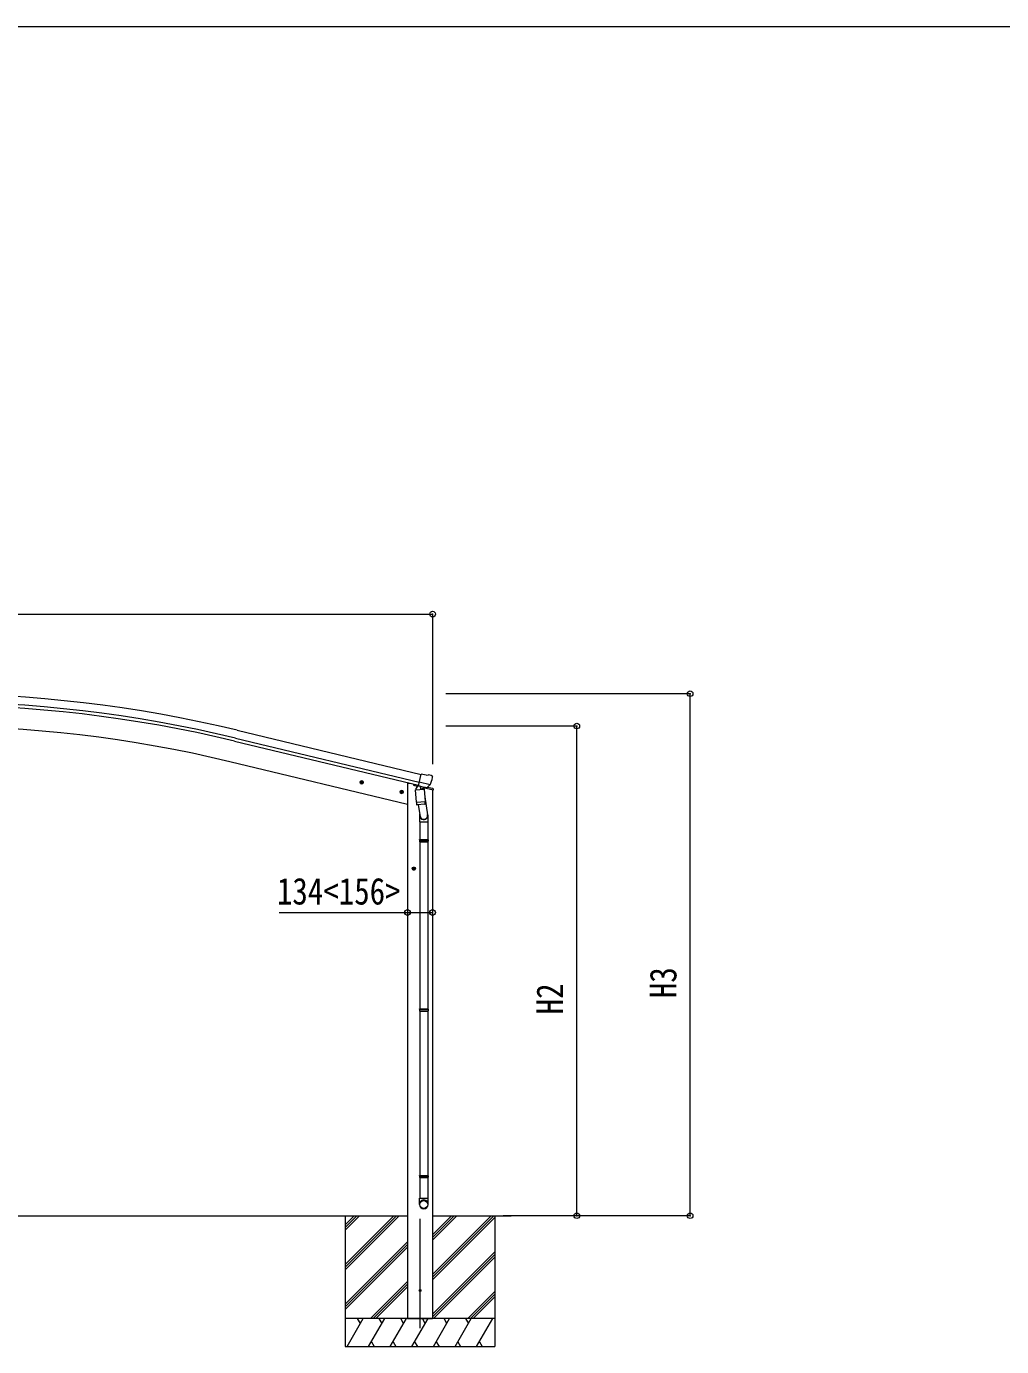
# Model space of a CAD drawing. Units: millimetres at full size, sheet at 1:30; details may follow other scales. Extents: x -8385 to 8479, y -5853 to 5787.
# Drawn here: x -3171 to 2043, y -1273 to 5787 of the extents above; entities that cross this region are included whole.
import ezdxf
from ezdxf.enums import TextEntityAlignment as Align

# ---------------------------------------------------------------- set-up
doc = ezdxf.new("R2010")
doc.units = ezdxf.units.MM
doc.header["$LTSCALE"] = 30
doc.header["$PDMODE"] = 32
doc.header["$PDSIZE"] = 30
for name, color, linetype, lineweight in [('0-0_0', 7, 'Continuous', 9), ('0-1_本体', 4, 'Continuous', 9), ('0-2_部品', 7, 'Continuous', 9), ('0-8_PARTS2', 2, 'Continuous', 9), ('0-A_寸法', 6, 'Continuous', 9), ('F-0_240', 7, 'Continuous', 9)]:
    doc.layers.add(name, color=color, linetype=linetype, lineweight=lineweight)
doc.styles.add('ＭＳ ゴシック', font='')
doc.styles.get('ＭＳ ゴシック').set_extended_font_data('MS Gothic')

msp = doc.modelspace()

# ---------------------------------------------------------------- linework, layer by layer
at = {"layer": '0-0_0'}
for p, q in [((-6256.72, -573.19), (-1133.9, -573.19)), ((-1466.9, -573.19), (-1466.9, -1273.19)), ((-1466.9, -833.92), (-1206.17, -573.19)), ((-1466.9, -848.06), (-1192.03, -573.19)), ((-1466.9, -862.2), (-1177.89, -573.19)), ((-1466.9, -650.07), (-1390.02, -573.19)), ((-1466.9, -635.93), (-1404.17, -573.19)), ((-1466.9, -621.79), (-1418.3, -573.19)), ((-999.9, -573.19), (-578.74, -573.19)), ((-999.9, -887.42), (-685.67, -573.19)), ((-999.9, -901.56), (-671.53, -573.19)), ((-999.9, -703.57), (-869.52, -573.19)), ((-999.9, -689.43), (-883.67, -573.19)), ((-999.9, -675.29), (-897.81, -573.19)), ((-999.9, -915.7), (-666.9, -582.71)), ((-666.9, -573.19), (-666.9, -1273.19)), ((-1466.9, -1046.05), (-1133.9, -713.05)), ((-1466.9, -1060.19), (-1133.9, -727.2)), ((-1466.9, -1074.34), (-1133.9, -741.34)), ((-999.9, -1099.55), (-666.9, -766.55)), ((-999.9, -1113.69), (-666.9, -780.7)), ((-995.26, -1123.19), (-666.9, -794.84)), ((-1331.91, -1123.19), (-1133.9, -925.18)), ((-1317.77, -1123.19), (-1133.9, -939.33)), ((-1303.63, -1123.19), (-1133.9, -953.47)), ((-811.41, -1123.19), (-666.9, -978.68)), ((-797.27, -1123.19), (-666.9, -992.83)), ((-783.13, -1123.19), (-666.9, -1006.97)), ((-666.9, -1123.19), (-1466.9, -1123.19)), ((-1456.62, -1273.19), (-1370.01, -1123.19)), ((-1385.01, -1149.17), (-1400.01, -1123.19)), ((-1341.15, -1273.19), (-1254.54, -1123.19)), ((-1269.54, -1149.18), (-1284.55, -1123.19)), ((-1225.68, -1273.19), (-1139.07, -1123.19)), ((-1154.07, -1149.17), (-1169.08, -1123.19)), ((-1133.9, -1123.19), (-999.9, -1123.19)), ((-1110.21, -1273.19), (-1023.6, -1123.19)), ((-1038.6, -1149.17), (-1053.61, -1123.19)), ((-994.74, -1273.19), (-908.13, -1123.19)), ((-923.13, -1149.17), (-938.13, -1123.19)), ((-879.27, -1273.19), (-792.66, -1123.19)), ((-822.66, -1123.19), (-807.66, -1149.17)), ((-763.8, -1273.19), (-677.19, -1123.19)), ((-1326.15, -1247.21), (-1311.15, -1273.19)), ((-1210.68, -1247.21), (-1195.68, -1273.19)), ((-1095.21, -1247.21), (-1080.21, -1273.19)), ((-979.74, -1247.21), (-964.74, -1273.19)), ((-864.27, -1247.21), (-849.27, -1273.19)), ((-748.8, -1247.21), (-733.8, -1273.19)), ((-1466.9, -1273.19), (-666.9, -1273.19))]:
    msp.add_line(p, q, dxfattribs=at)
at = {"layer": '0-1_本体'}
for p, q in [((-2054.03, 1981.21), (-1070.79, 1745.15)), ((-2043.96, 2023.18), (-1060.71, 1787.13)), ((-2057.96, 1964.84), (-1074.72, 1728.78)), ((-1133.51, 1626.69), (-2084.34, 1854.96)), ((-1133.51, 1739.81), (-1120.63, 1739.81)), ((-1133.51, 1739.81), (-1133.51, -1123.19)), ((-999.51, 1703.53), (-999.51, -1123.19))]:
    msp.add_line(p, q, dxfattribs=at)
for radius in [7073, 7029.83, 7013, 6900]:
    msp.add_arc((-3695.11, -4854.39), radius, 76.5, 103.5, dxfattribs=at)
at = {"layer": '0-2_部品'}
for p, q in [((-1034.12, 1782.47), (-1060.05, 1788.7)), ((-1034.12, 1782.47), (-1020.86, 1785.17)), ((-1006.38, 1781.98), (-1019.56, 1785.14)), ((-1003.28, 1779.73), (-999.42, 1773.44)), ((-999.06, 1771.16), (-999.34, 1770.01)), ((-1387.98, 1746.91), (-1368.54, 1742.24)), ((-1380.39, 1751.77), (-1385.56, 1746.32)), ((-1380.59, 1734.85), (-1375.93, 1754.3)), ((-1373.09, 1750.02), (-1380.39, 1751.77)), ((-1376.13, 1737.38), (-1370.96, 1742.82)), ((-1370.96, 1742.82), (-1373.09, 1750.02)), ((-1174.06, 1695.55), (-1154.62, 1690.88)), ((-1166.47, 1700.41), (-1171.64, 1694.97)), ((-1166.67, 1683.49), (-1162, 1702.94)), ((-1159.17, 1698.66), (-1166.47, 1700.41)), ((-1157.04, 1691.46), (-1159.17, 1698.66)), ((-1101.59, 1735.24), (-1101.59, 1731.98)), ((-1079.53, 1722.74), (-1097.76, 1727.12)), ((-1090.19, 1705.29), (-1044.5, 1708.49)), ((-1085.52, 1638.46), (-1090.19, 1705.29)), ((-1075.77, 1727.06), (-1089.09, 1711.75)), ((-1089.09, 1711.75), (-1088.64, 1705.4)), ((-1074.83, 1727.13), (-1075.77, 1727.06)), ((-1071.75, 1724.66), (-1073.28, 1725.02)), ((-1035.04, 1715.84), (-1071.75, 1724.66)), ((-1013.12, 1730.85), (-1070.62, 1744.66)), ((-1065.8, 1722.83), (-1064.77, 1708.23)), ((-1037.59, 1713.84), (-1063.4, 1707.4)), ((-1046.28, 1711.67), (-1046.05, 1708.38)), ((-1044.5, 1708.49), (-1039.83, 1641.65)), ((-1032.68, 1715.37), (-1040.2, 1717.18)), ((-997.04, 1702.94), (-1039.97, 1713.24)), ((-1036.88, 1715.62), (-1036.83, 1714.88)), ((-1033.51, 1715.48), (-1035.04, 1715.84)), ((-1029.97, 1715.94), (-1013.59, 1730.43)), ((-1026.27, 1719.21), (-999.34, 1712.74)), ((-997.04, 1709.83), (-997.04, 1702.94)), ((-1162.21, 1686.02), (-1157.04, 1691.46)), ((-1085.52, 1638.46), (-1039.83, 1641.65)), ((-1085.5, 1638.46), (-1084.62, 1625.76)), ((-1040.81, 1627.05), (-1082.51, 1624.13)), ((-1077.08, 1624.51), (-1066.35, 1560.93)), ((-1041.56, 1666.42), (-1025.65, 1570.25)), ((-1038.97, 1629.19), (-1039.84, 1641.65)), ((-1039.37, 1627.83), (-1039.36, 1627.83)), ((-1069.5, 1567.74), (-1069.5, 1533.09)), ((-1023.5, 1533.09), (-1023.5, 1567.44)), ((-1069.5, 1533.09), (-1023.5, 1533.09)), ((-1067.5, 1533.09), (-1067.5, 1439.09)), ((-1025.5, 1533.09), (-1025.5, 1439.09)), ((-1069.5, 1437.09), (-1068.5, 1439.09)), ((-1069.5, 1437.09), (-1023.5, 1437.09)), ((-1069.5, 1437.09), (-1069.5, 1429.09)), ((-1069.5, 1429.09), (-1023.5, 1429.09)), ((-1069.5, 1429.09), (-1068.5, 1427.09)), ((-1068.5, 1439.09), (-1024.5, 1439.09)), ((-1068.5, 1427.09), (-1024.5, 1427.09)), ((-1067.5, 1427.09), (-1067.5, 532.75)), ((-1025.5, 1427.09), (-1025.5, 532.75)), ((-1023.5, 1437.09), (-1024.5, 1439.09)), ((-1109.71, 1283.22), (-1089.71, 1283.22)), ((-1103.46, 1289.72), (-1107.21, 1283.22)), ((-1095.95, 1289.72), (-1103.46, 1289.72)), ((-1099.71, 1273.22), (-1099.71, 1293.22)), ((-1092.2, 1283.22), (-1095.95, 1289.72)), ((-1095.95, 1276.72), (-1092.2, 1283.22)), ((-1069.5, 530.75), (-1068.5, 532.75)), ((-1069.5, 530.75), (-1023.5, 530.75)), ((-1069.5, 530.75), (-1069.5, 522.75)), ((-1069.5, 522.75), (-1023.5, 522.75)), ((-1069.5, 522.75), (-1068.5, 520.75)), ((-1068.5, 532.75), (-1024.5, 532.75)), ((-1068.5, 520.75), (-1024.5, 520.75)), ((-1067.5, 520.75), (-1067.5, -357.29)), ((-1025.5, 520.75), (-1025.5, -357.29)), ((-1023.5, 530.75), (-1024.5, 532.75)), ((-1069.5, -359.29), (-1068.5, -357.29)), ((-1069.5, -359.29), (-1023.5, -359.29)), ((-1069.5, -359.29), (-1069.5, -367.29)), ((-1069.5, -367.29), (-1023.5, -367.29)), ((-1069.5, -367.29), (-1068.5, -369.29)), ((-1068.5, -357.29), (-1024.5, -357.29)), ((-1068.5, -369.29), (-1024.5, -369.29)), ((-1067.5, -369.29), (-1067.5, -479.29)), ((-1025.5, -369.29), (-1025.5, -479.29)), ((-1023.5, -359.29), (-1024.5, -357.29)), ((-1069.5, -513.43), (-1069.5, -479.29)), ((-1069.5, -479.29), (-1023.5, -479.29)), ((-1023.5, -513.43), (-1023.5, -479.29))]:
    msp.add_line(p, q, dxfattribs=at)
for points in [[(-1065.48, 1723.25), (-1075.2, 1725.58), (-1060.05, 1788.7)], [(-1385.56, 1746.32), (-1383.43, 1739.13), (-1376.13, 1737.38)], [(-1171.64, 1694.97), (-1169.51, 1687.77), (-1162.21, 1686.02)], [(-1065.48, 1723.25), (-1065.24, 1723.09), (-1040.48, 1717.15), (-1040.2, 1717.18)], [(-1012.85, 1731.43), (-1013.43, 1730.58), (-1013.59, 1730.43)], [(-1023.5, 1437.09), (-1023.5, 1429.09), (-1024.5, 1427.09)], [(-1107.21, 1283.22), (-1103.46, 1276.72), (-1095.95, 1276.72)], [(-1023.5, 530.75), (-1023.5, 522.75), (-1024.5, 520.75)], [(-1023.5, -359.29), (-1023.5, -367.29), (-1024.5, -369.29)]]:
    msp.add_lwpolyline(points, dxfattribs=at)
for centre, radius in [((-1378.26, 1744.57), 8.5), ((-1378.26, 1744.57), 7.7), ((-1378.26, 1744.57), 6.5), ((-1164.34, 1693.21), 8.5), ((-1164.34, 1693.21), 7.7), ((-1164.34, 1693.21), 6.5), ((-1099.71, 1283.22), 8.5), ((-1099.71, 1283.22), 7.7), ((-1099.71, 1283.22), 6.5)]:
    msp.add_circle(centre, radius, dxfattribs=at)
at = {"layer": '0-2_部品', "color": 4}
msp.add_circle((-1066.51, -973.19), 5, dxfattribs=at)
at = {"layer": '0-2_部品'}
for centre, radius, start, end in [((-1020.26, 1782.23), 3, 76.5, 101.5), ((-1196.14, 1817.25), 202.4, 334.90875, 346.5), ((-1007.54, 1777.12), 5, 31.5, 76.5), ((-1096.59, 1731.98), 5, 180, 256.5), ((-1073.16, 1725.51), 0.5, 221.23754, 256.5), ((-1066.39, 1722.75), 0.604, 7.79405, 79.40158), ((-1063.75, 1708.37), 1.03, 188.03431, 289.96103), ((-1037.83, 1714.81), 1, 284, 4), ((-1036.38, 1715.65), 0.5, 76.5, 184), ((-1033.4, 1715.96), 0.5, 256.5, 291.76246), ((-1000.04, 1709.83), 3, 0, 76.5), ((-1082.65, 1626.13), 2, 190.53157, 274), ((-1040.95, 1629.04), 2, 274, 322.59038), ((-1040.91, 1629.01), 1.95, 322.52234, 4.95983), ((-1053.5, 1567.44), 30, 0, 2.54858)]:
    msp.add_arc(centre, radius, start, end, dxfattribs=at)
for centre, major_axis, ratio, start_param, end_param in [((-1001.98, 1771.87), (1.57, -2.57), 0.99628, 0.7835347, 1.5707963), ((-1031.98, 1718.29), (0.73, -2.92), 0.997631, 5.8041905, 5.8929484), ((-1032.01, 1718.42), (-2.63, 3.16), 0.650902, 2.1145521, 2.1873627), ((-1031.96, 1718.19), (0.73, -2.92), 0.997631, 5.965759, 6.7621801), ((-1046.5, 1567.74), (-23, 0), 0.996195, 6.0000678, 10.0103449), ((-1046.5, 1567.74), (-21, 0), 0.996195, 0.3319459, 3.3482706), ((-1046.5, -511.69), (23, 0), 0.996195, 6.2831853, 9.424778), ((-1046.5, -513.43), (23, 0), 0.996195, 6.2831853, 9.424778), ((-1046.5, -513.43), (0, -23.43), 0.981806, 4.712389, 7.8539816)]:
    msp.add_ellipse(centre, major_axis=major_axis, ratio=ratio, start_param=start_param, end_param=end_param, dxfattribs=at)
msp.add_ellipse((-1046.5, -513.43), major_axis=(-21, 0), ratio=0.996195, dxfattribs=at)
at = {"layer": '0-8_PARTS2'}
msp.add_line((-1066.51, -1174.13), (-1066.51, -590.18), dxfattribs=at)
at = {"layer": '0-A_寸法'}
for p, q in [((-6391.02, 2644.34), (-999.01, 2644.34)), ((-999.01, 2644.34), (-999.01, 1842)), ((377.57, 2218.61), (-928.86, 2218.61)), ((377.57, -573.19), (377.57, 2218.61)), ((-228.4, 2045.61), (-928.86, 2045.61)), ((-228.4, -573.19), (-228.4, 2045.61)), ((-1819.14, 1048.06), (-1133.51, 1048.06)), ((-1133.51, 1048.06), (-999.51, 1048.06)), ((-228.4, -573.19), (-622.65, -573.19)), ((377.57, -573.19), (-228.4, -573.19))]:
    msp.add_line(p, q, dxfattribs=at)
for p in [(-999.01, 2644.34), (377.57, 2218.61), (-228.4, 2045.61), (-1133.51, 1048.06), (-999.51, 1048.06), (-228.4, -573.19), (377.57, -573.19)]:
    msp.add_point(p, dxfattribs=at)
at = {"layer": 'F-0_240', "color": 5}
msp.add_line((-8385.45, 5787.34), (8054.55, 5787.34), dxfattribs=at)

# ---------------------------------------------------------------- texts
at = {"layer": '0-A_寸法', "color": 7, "style": 'ＭＳ ゴシック', "width": 0.85}
msp.add_text('134<156>', height=143, dxfattribs=at).set_placement((-1831.84, 1048.06), align=Align.BOTTOM_LEFT)
for s, p in [('H3', (347.57, 590.21)), ('H2', (-258.4, 503.71))]:
    msp.add_text(s, height=143, rotation=90, dxfattribs=at).set_placement(p, align=Align.BOTTOM_LEFT)

doc.saveas('drawing.dxf')
